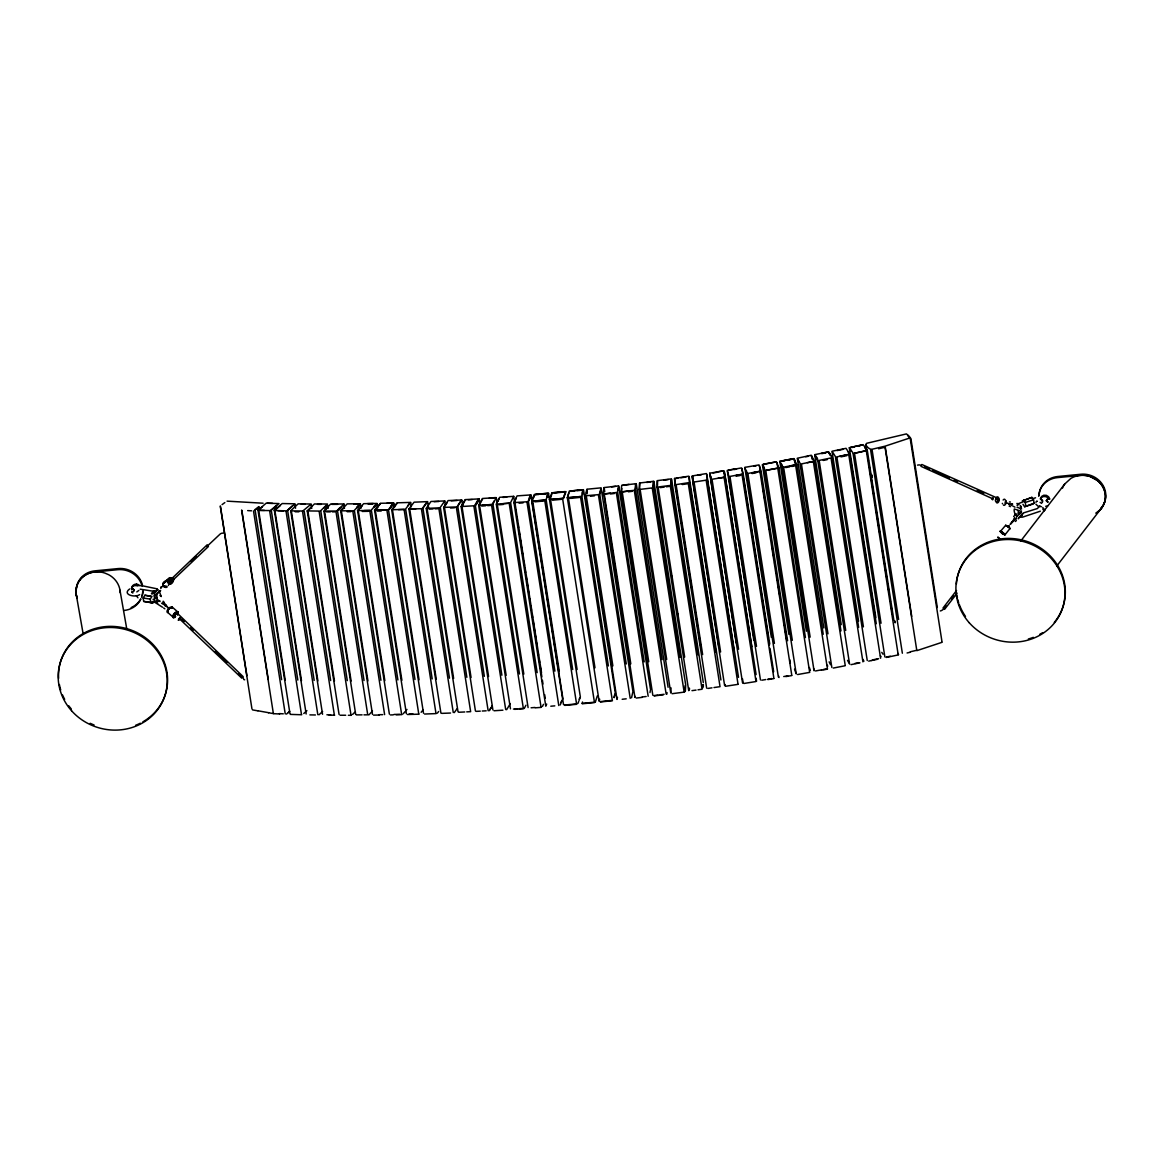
<?xml version="1.0" encoding="UTF-8"?>
<svg xmlns="http://www.w3.org/2000/svg" width="1164" height="1164" viewBox="0 0 1164 1164"><rect width="100%" height="100%" fill="white"/><g stroke="black" fill="none" stroke-linecap="round" stroke-linejoin="round"><path stroke-width="1.5" d="M657.514 485.461L657.529 480.877M670.871 485.141L670.871 480.557M688.724 688.622L688.724 690.659L656.991 487.658L657.18 480.659L671.468 478.87L671.279 485.315L656.918 487.149M689.437 689.626L689.437 688.099M702.78 687.793L702.78 684.738M703.303 686.615L703.303 684.577M170.264 580.167C172.316 575.991 169.187 581.36 169.973 578.988M1022.472 514.59L1022.385 513.862M171.384 608.19L169.668 608.248M174.876 616.367C174.076 614.345 172.985 618.2 175.677 616.382M174.12 615.392C173.64 613.966 177.961 611.929 177.103 613.937A2.546 0.917 -48.6 0 0 177.495 611.711L176.113 612.06A2.546 0.917 -48.6 0 0 173.683 614.156A2.546 0.917 -48.6 0 0 173.494 616.032A2.546 0.917 -48.5 0 0 173.698 617.706L175.095 617.357M997.533 498.221C995.758 500.054 998.712 496.635 998.246 501.146C996.821 501.684 996.951 501.975 998.232 501.131C999.163 498.439 996.66 500.622 997.49 497.886M639.574 489.36L639.909 483.206M652.917 487.6L653.251 481.445M653.688 487.076L653.964 481.954L685.698 684.956L685.363 691.11M671.061 687.909L670.77 693.031L639.051 490.029L639.516 483.016L653.848 481.27L653.324 487.789L638.978 489.52M684.825 691.78L685.174 685.625M621.634 491.615L621.969 488.516M634.977 489.942L635.646 483.744M666.885 694.122L667.045 692.58M1003.15 534.029C993.634 525.721 1010.381 537.215 1002.582 533.592M1002.146 533.636L1000.283 531.555L1005.754 525.197L1010.177 528.281L1004.852 535.004L1001.244 532.355L1002.873 533.214M1005.754 525.255L1006.234 525.953M603.519 492.314L634.918 697.411L635.078 696.363M618.259 489.564L618.593 487.483M649.992 692.565L650.327 690.485M1014.339 508.959C1013.116 511.985 1017.758 519.726 1016.594 513.906M175.851 613.966L177.175 612.759L175.851 613.966L177.204 613.122L243.174 676.677M173.48 616.091A2.546 0.917 -48.5 0 1 176.04 613.777L177.234 613.195L177.074 613.952M586.496 492.605L587.18 489.477M600.057 493.74L601.191 488.502L632.925 691.518L631.557 697.789M617.473 697.323L617.007 699.418L585.288 496.402L586.889 489.229L601.09 487.847L599.3 494.555L585.186 495.82M1004.852 535.004L1000.283 531.555M567.988 496.184L567.421 498.279L599.14 701.295L599.707 699.186M568.265 495.122L568.832 493.027M582.073 493.085L582.931 489.928M582.509 494.656L583.63 490.451L615.363 693.453L614.228 697.673M613.981 697.265L614.839 694.108M169.769 579.236L169.799 580.21M169.289 582.451L170.628 582.684L170.832 581.462M996.166 498.832L997.403 497.741L996.18 498.789M131.634 589.581L131.823 588.649A4.598 4.263 17.9 0 1 133.249 589.1L134.253 590.279L133.031 588.999A4.641 4.307 17.8 0 0 131.823 588.649L131.401 588.606A4.7 4.365 17.8 0 1 134.427 585.667L136.072 585.507L136.494 584.168A4.7 4.365 17.8 0 1 139.956 585.899M550.106 499.4L552.143 493.056M563.361 498.105L565.398 491.746M582.015 703.58L582.524 701.994M595.27 702.285L597.307 695.927M153.212 591.196L154.274 593.64M532.588 499.545L533.767 496.359M533.505 497.843L534.698 494.656M546.731 496.635L547.909 493.449M547.429 497.173L548.622 493.973L580.356 696.989L579.163 700.175M579.236 699.229L579.832 697.629M577.97 703.376L578.77 701.237M170.832 582.393L170.744 581.273M169.799 579.192L169.871 580.356M1035.945 502.31L1036.527 501.364M516.307 497.843L514.052 503.183L545.785 706.199L546.687 704.06M529.111 498.236L530.464 495.035M528.922 500.898L531.177 495.558L562.91 698.575L560.19 704.977M561.019 702.416L561.703 700.801M1020.217 508.915L1021.337 507.228L1020.217 505.467M1006.715 526.041L1008.388 526.739M1009.377 527.816L1008.577 526.914M1039.932 505.933L1037.328 508.552L1023.156 513.018M497.886 501.349L498.905 499.211M542.453 706.461L543.472 704.322M1005.085 503.517L1005.245 501.829M479.262 505.205L482.638 498.745M492.357 504.274L494.045 501.044M524.266 708.454L525.953 705.224M168.242 610.678L168.227 611.522M136.799 591.938L138.836 590.439M464.276 501.553L461.177 506.966L492.91 709.967M461.701 506.34L465.411 499.851M474.737 505.511L478.462 499.021M476.061 504.972L479.161 499.574L480.005 504.958M506.66 709.691L510.269 703.653M997.228 499.982L997.592 498.367M445.055 505.802L447.252 502.47M457.205 506.616L461.25 500.113M489.113 710.782L492.357 705.588M489.637 710.171L490.975 708.003M1014.353 518.533L1014.877 517.82A23.178 5.675 -47.1 0 1 1010.207 524.295M143.143 598.02L144.903 595.241L151.989 596.346L150.243 599.125L150.767 602.501L153.037 603.083L143.681 601.395L143.143 598.02L150.243 599.125M168.765 580.429L168.605 581.753L170.744 582.538M171.981 581.112L172.156 580.327M176.972 614.025L177.263 613.21M156.922 598.18L156.878 594.178M168.373 609.412L169.362 608.379M1021.541 511.127L1017.016 516.569M168.649 580.53C167.82 585.419 174.324 579.105 171.545 581.331M169.799 582.567C171.937 582.669 166.932 581.622 169.638 582.655M158.857 592.636L159.119 590.817L161.199 596.506M1019.067 513.382L1019.81 513.906M1013.655 516.656L1015.503 514.226M422.357 508.435L427.072 501.902M454.28 712.615L457.103 708.687M996.486 498.672L997.432 498.148L921.83 464.48M997.359 499.909L998.523 499.923L997.286 501.64M1022.865 513.63L1018.296 518.809M1011.516 522.592L1012.185 521.807M393.534 507.97L397.317 503.066M407.589 505.889L410.106 502.615M437.373 713.154L438.639 711.51M942.986 608.059L956.532 590.526M1020.799 540.94L1064.769 483.991L1070.895 478.389A22.553 20.923 17.8 0 1 1090.057 476.527L1097.725 480.761A21.738 20.181 17.8 0 1 1099.005 510.792L1095.775 513.149M1056.839 565.922L1101.901 507.548M945.997 605.847L943.786 608.699A6.271 6.082 -73.4 0 1 940.308 610.955M951.512 598.733L953.709 595.881M944.586 609.339L957.128 593.174M151.407 593.727L153.968 590.919M1016.71 516.729L1017.438 515.812M375.55 509.614L380.526 503.546M390.551 506.471L393.243 503.197M389.46 509.221L393.025 504.856M421.135 712.295L422.969 710.055M151.989 593.655L154.332 591.137M166.714 586.743A2.546 1.862 52.2 0 1 163.731 586.365A2.546 1.862 52.2 0 1 163.193 583.12L164.415 581.68A2.546 1.862 52.2 0 1 166.437 581.374M167.078 586.947A2.546 1.862 52.2 0 1 164.095 586.569A2.546 1.862 52.2 0 1 163.557 583.324L164.779 581.884M168.111 579.832L169.333 578.392A2.546 1.862 52.6 0 1 172.301 578.755A2.546 1.862 52.6 0 1 172.854 582.015L171.632 583.455A2.546 1.862 52.4 0 1 168.649 583.077A2.546 1.862 52.4 0 1 168.111 579.832L163.557 583.324M170.293 578.741L168.46 581.011L169.784 582.698M359.545 508.886L357.654 511.083L389.373 714.085M360.491 507.795L362.382 505.613M373.629 506.937L376.467 503.648M374.299 507.504L376.205 505.322M403.195 713.808L405.087 711.611M406.032 710.52L406.978 709.429M1042.304 502.15L1042.333 500.244M341.241 510.734L344.253 507.446M356.81 507.271L359.807 503.983M357.479 507.853L359.487 505.656M1022.036 515.696L1019.984 516.249M325.032 510.327L328.204 507.038M336.934 510.763L340.092 507.475M338.666 510.254L341.823 506.966M368.843 714.943L372.495 711.073M1042.595 501.888L1042.508 500.36M308.431 510.312L310.657 508.115M324.174 508.144L326.386 505.947M352.576 714.449L354.787 712.252M208.443 546.498L171.821 581.2M190.954 561.514L196.25 556.538M206.828 546.571L220.069 534.116A6.271 4.38 37.5 0 1 223.139 533.156M170.381 582.32L168.911 582.146M207.207 544.781L170.075 580.21L170.992 579.075L170.206 579.279L169.013 582M1015.372 521.487L1016.39 520.541M1017.045 507.315L1020.813 508.493M166.205 586.045L164.881 586.03M157.606 589.45L152.76 593.553M156.936 590.599L157.969 589.668M158.231 592.272L154.186 595.604L154.914 595.808M274.908 510.414L280.364 505.482M287.072 510.632L292.528 505.7M318.994 714.798L322.617 711.524M1015.91 518.897L1016.652 518.14A23.178 5.704 -47.1 0 0 1015.095 519.595M156.456 591.021L155.612 591.778M159.279 591.312L160.297 590.41M160.661 590.614L154.215 596.041M258.67 510.021L262.467 506.733M270.732 510.327L276.421 505.394M273.904 508.726L276.435 506.544M303.775 713.517L306.903 710.651M175.037 614.985L174.033 616.658L175.022 616.222M159.686 600.609L158.93 601.322M155.205 592.127L153.11 593.756M1031.871 497.377L1022.429 500.913L1031.871 497.377L1033.545 499.822L1034.069 503.197L1032.919 504.114L1024.64 506.733L1022.952 504.288M1024.64 506.733L1034.069 503.197M254.567 509.905L258.801 506.631M256.604 509.425L259.441 507.242M288.337 712.441L289.749 711.35M286.475 714.085L289.298 711.902M163.193 583.12L168.969 578.173A2.546 1.862 52.6 0 1 172.49 579.294M222.077 504.623L224.841 502.572M1017.292 504.114L1024.524 501.262M154.288 596.812L157.256 597.699M1019.46 512.975L1021.41 512.771M1019.126 517.282L1022.647 517.122L1040.325 511.2M175.589 613.501L174.163 615.392L175.691 613.486M152.149 593.582L152.426 593.422M227.053 501.146L263.108 503.212M129.655 588.969C121.667 594.6 135.33 598.02 139.636 594.615M1010.279 528.689L1009.494 528.529M1020.333 506.573L1020.857 506.34M910.292 437.824L906.465 433.896L866.642 443.309C863.877 444.153 869.333 450.119 872.011 449.275L885.135 446.161L910.292 437.824L907.702 435.074M161.083 587.529L161.287 587.384A23.178 2.488 -44.3 0 1 161.025 587.529M916.912 650.632L941.909 642.353M1032.395 498.774L1035.538 497.785M1023.578 499.996L1025.266 502.441L1033.545 499.822M131.925 592.025L132.347 591.894A4.641 4.307 17.8 0 0 133.394 591.327L134.253 590.279L133.569 591.196A4.598 4.278 18.6 0 1 132.347 591.894L131.925 592.025A4.7 4.365 17.8 0 0 132.798 593.043M1047.745 505.787L1045.709 506.296M176.04 613.763L177.437 613.413A2.546 0.917 -48.7 0 1 177.568 615.174M1036.6 501.378L1037.371 501.233M878.602 448.78L885.033 447.252L916.766 650.269L910.321 651.782M907.091 652.975L910.306 652.218M850.404 447.427L862.248 444.924M851.684 447.543L854.318 446.991M857.606 446.292L860.225 445.725M854.376 453.276L866.22 450.759M886.328 657.063L890.271 656.22M886.299 657.442L898.128 654.939M837.076 450.57L843.012 449.348M839.739 456.303L845.675 455.08M840.932 456.87L846.868 455.648M872.665 659.886L878.602 658.664M871.647 660.483L877.583 659.261M868.708 661.123L871.676 660.512M821.784 453.262L827.75 452.083M821.769 453.654L825.742 452.869M823.254 460.435L827.226 459.635M854.973 663.436L858.959 662.651M851.015 664.644L859.934 662.84M805.735 456.783L808.398 456.273M807.321 462.705L813.301 461.57M833.279 668.063L845.21 665.735M784.012 460.478L793.004 458.82M781.015 461.424L785.016 460.682M787.01 460.318L791.011 459.576M706.184 480.383L707.377 479.772L706.461 473.559L692.114 475.96L693.017 482.172L706.155 480.165M789.541 466.051L795.536 464.945M785.715 467.579L789.716 466.837M791.724 466.473L795.71 465.731L827.444 668.747L823.443 669.475M815.455 670.959L821.449 669.853M821.449 670.231L827.459 669.125M763.526 464.174L775.559 462.021M765.708 470.358L777.741 468.219M797.631 674.538L809.649 672.399M754.083 466.182L756.091 465.847M753.865 472.409L759.888 471.376M752.002 473.544L756.018 472.86M783.736 676.546L787.752 675.862M785.773 676.59L791.796 675.557M728.475 470.096L734.513 469.092M733.887 469.587L736.565 469.15M735.968 475.421L742.006 474.417M736.114 476.207L740.129 475.538M761.809 680.212L765.825 679.543M767.833 679.223L771.863 678.554M767.876 679.587L773.914 678.597M716.951 471.929L723.004 470.983M712.979 472.948L717.009 472.308M718.043 478.302L724.095 477.356M743.927 683.472L756.003 681.537M1017.845 513.033L1020.275 513.659M697.44 475.334L701.47 474.723M725.972 686.207L738.063 684.345M675.818 478.506L677.841 478.2M680.867 477.764L685.902 477.036M682.264 484.53L688.302 483.657L720.036 686.673L713.983 687.546M707.93 688.419L711.975 687.837M663.786 480.179L668.325 479.553M660.25 487.629L664.28 487.076M666.303 486.799L670.333 486.246L702.067 689.248L698.022 689.801M691.983 690.645L696.014 690.092M646.704 482.478L650.734 481.954M672.079 693.7L684.185 692.114M622.958 485.112L629.011 484.37M622.231 491.746L631.295 490.626M628.342 491.805L632.372 491.295M654.023 695.563L658.053 695.053M660.075 694.806L664.106 694.297M654.139 695.927L663.218 694.792M611.566 486.858L615.581 486.392M604.305 493.885L610.343 493.172M610.402 493.973L614.417 493.507M642.121 696.989L646.151 696.509M636.213 698.065L642.252 697.352M590.454 496.257L594.469 495.806M622.173 699.273L626.203 698.822M570.316 491.033L582.364 489.768M570.476 491.397L574.492 490.975M577.169 490.699L580.516 490.35M568.498 497.799L580.545 496.533M570.549 498.396L580.589 497.334L612.308 700.35L600.26 701.616M600.42 701.965L612.468 700.713M552.827 492.765L564.86 491.586M554.661 492.969L563.012 492.154M550.659 499.56L562.678 498.381M552.682 500.171L562.692 499.196L594.426 702.198L582.407 703.376M136.494 584.168L134.864 584.328A4.7 4.365 17.8 0 0 131.896 589.697M582.567 703.74L594.586 702.561M535.396 494.38L547.386 493.289M535.571 494.744L538.903 494.438M542.235 494.133L545.567 493.827M532.85 501.204L544.839 500.113M534.858 501.829L544.839 500.927L576.573 703.929L564.584 705.02M564.758 705.384L576.747 704.293M519.071 503.197L523.058 502.863M550.805 706.213L554.792 705.864M502.833 497.435L506.806 497.13M503.343 503.663L509.308 503.197M499.356 504.769L503.328 504.463M531.09 707.785L535.062 707.479M535.251 707.828L541.216 707.377M489.302 498.047L495.253 497.625M482.711 505.176L491.63 504.55M481.692 506.064L485.664 505.773M487.643 505.642L491.601 505.351L523.334 708.367L519.362 708.643M513.426 709.065L517.383 708.789M514.634 709.356L523.538 708.716M468.35 499.822L472.293 499.56M494.031 710.753L502.906 710.186M451.21 500.826L457.103 500.491M450.512 508.028L454.44 507.795M476.352 711.364L480.281 711.146M482.245 711.029L486.174 710.811M434.143 501.713L438.843 501.48M429.152 509.148L433.052 508.959M435.016 508.857L438.915 508.653L470.649 711.67L466.735 711.859M458.922 712.252L464.785 711.961M409.932 509.192L415.766 508.944M441.84 713.372L450.526 713.037M398.495 509.614L404.301 509.41M424.54 714.041L436.209 713.59M387.074 503.139L392.835 502.979M375.565 510.327L387.103 510.007M377.383 511.083L381.239 510.981M409.117 714.099L412.958 713.983M407.473 714.507L419.011 714.172M302.509 511.258L311.195 504.027L298.13 503.852L290.622 510.851L302.756 511.025M367.489 503.619L373.222 503.488M368.726 503.939L372.553 503.867M364.259 510.589L369.992 510.458M362.251 511.433L367.984 511.316M393.97 714.449L399.703 714.332M396.182 714.754L401.915 714.638M390.362 714.929L393.228 714.871M353.74 503.837L359.429 503.765M354.045 504.187L357.843 504.143M347.192 511.694L350.99 511.636M378.926 714.696L382.723 714.652M373.528 715.133L379.217 715.045M331.915 504.376L337.56 504.347M326.575 511.869L330.343 511.854M332.235 511.84L336.003 511.811L367.737 714.827L363.968 714.856M356.431 714.9L362.077 714.856M317.466 504.376L321.206 504.376M340.063 715.234L345.679 715.249M348.385 715.293L351.193 715.307M301.258 504.259L304.968 504.288M295.176 511.767L298.886 511.811M326.909 714.783L330.62 714.812M329.092 715.147L334.665 715.205M1012.127 504.012L1012.695 504.085A23.178 6.853 30 0 1 1008.591 503.576M277.978 510.705L283.492 510.807M309.886 714.885L315.415 714.972M267.08 503.241L272.551 503.372M258.975 510.254L264.432 510.399M301.709 714.754L290.331 714.39M1041.489 506.718L1037.953 506.122L1035.902 504.172M247.67 510.603L251.57 510.807M279.404 713.605L283.288 713.823M273.831 713.678L279.68 713.998M1017.06 505.38L1017.874 505.598M172.985 579.963L173.756 578.479L172.287 578.29L172.985 579.963L171.865 578.246L173.523 578.072M1009.494 501.902L1010.396 502.019M140.757 585.463L157.315 588.882M140.175 589.173L154.099 591.356M150.723 596.39L144.903 595.241M152.12 601.555L155.496 602.079M143.681 601.395L150.767 602.501M258.321 510.443L270.819 510.589L278.982 503.576L266.163 503.183L258.001 510.254L289.938 713.59M258.001 710.797L268.564 712.688M252.559 709.909L257.841 710.84M268.404 712.717L273.671 713.663M1021.628 508.915L1020.624 508.697M1021.25 511.403L1015.357 509.279M1003.135 534.058C1001.986 531.773 1001.127 531.642 1003.062 533.694M1008.577 503.517L1009.319 503.736M244.673 679.805L243.64 679.441M169.246 582.407L169.973 582.757M1016.987 503.386L1019.053 504.347M924.682 466.88L929.6 469.077M932.888 470.562L949.3 477.924M954.233 480.135L957.506 481.605M977.207 490.437L983.784 493.391M920.957 466.328L991.655 498.294M1009.028 504.245L1010.046 504.638A23.178 6.839 30 0 0 1009.043 504.23M1009.13 506.064L1010.396 506.66M1049.302 498.643L1048.226 498.861A4.598 4.263 17 0 0 1047.003 499.56L1046.32 500.695L1047.542 501.757M172.621 579.817L174.28 579.643L173.16 577.868M1040.354 498.963A4.7 4.365 17.8 0 1 1048.648 498.73L1048.255 498.861A4.641 4.307 17.8 0 0 1047.178 499.429L1046.32 500.695L1047.338 501.655M160.065 601.57L154.972 597.685M1014.979 507.184L1014.004 506.646A23.178 6.839 30 0 0 1013 506.151M157.751 603.141L153.051 599.3M162.494 607.215L154.448 602.094M159.934 595.517L161.243 596.434M164.488 604.974L165.39 605.658A23.178 10.04 30.7 0 0 164.459 605.018M1003.223 533.825C1005.42 535.091 1000.516 531.191 1002.699 533.039M163.673 608.001L164.837 608.816M157.431 601.279L156.529 600.58M1040.063 502.353L1041.707 503.401M1002.422 533.607L1001.666 532.821M172.185 607.026L178.121 612.249M167.776 612.482L173.698 617.706M1019.053 513.193L1017.918 510.545M179.343 618.666L241.763 678.161M181.569 619.088L184.174 621.561M190.649 627.774L193.239 630.248M215.267 651.345L226.922 662.52M238.576 673.694L242.461 677.419A6.271 5.354 74.3 0 0 243.523 678.234M907.804 435.452L909.39 437.067M440.923 713.154L408.986 509.599M137.934 597.801L136.29 595.575M165.579 604.698L166.146 605.469M154.841 598.965L154.157 598.078M1005.841 500.796L1004.969 499.56A2.546 1.324 -70.6 0 0 1003.135 500.025M864.837 447.718L866.685 450.439M850.04 449.377L851.277 451.196M897.677 653.251L898.608 654.619M881.759 652.378L882.996 654.197M848.149 451.85L849.269 453.684M880.435 655.769L881.003 656.7M163.571 601.948L163.222 601.206A23.178 10.04 30.8 0 0 167.5 606.866M163.44 603.214L163.091 602.486A23.178 10.04 30.8 0 0 164.371 604.582M829.161 452.621L830.689 455.415M828.462 452.156L829.99 454.964M816.08 456.172L817.594 458.965M815.804 457.336L817.332 460.129M862.917 659.362L863.935 661.225M847.538 660.352L849.065 663.145M811.104 455.59L812.457 458.412M797.849 459.765L798.751 461.642M829.132 661.821L830.485 664.659M794.299 460.333L796.074 464.64M781.655 464.218L782.848 467.084M827.328 665.255L827.72 666.201M813.578 668.398L814.16 669.824M763.497 465.92L764.515 468.816M809.358 667.525L810.377 670.42M794.532 669.154L795.885 673.01M746.313 470.416L747.157 473.341M778.643 676.051L779.065 677.521M872.127 450.104L898.608 619.481M119.965 590.163L126.832 629.302M76.227 594.455L83.095 633.58M723.906 472.584L724.677 477.051M756.076 678.248L756.585 681.216M710.84 476.178L711.35 479.146M742.501 678.859L743.258 683.326M1025.266 502.441L1025.79 505.802M910.859 438.319L937.311 607.492M910.277 438.901L942.011 641.902M885.295 447.18L911.732 616.353M870.643 450.206L902.362 653.222M867.384 450.89L893.836 620.077M865.929 444.968L867.326 453.873M867.878 457.437L868.431 461.002M868.999 464.567L869.552 468.117M870.105 471.682L874.28 498.396M874.833 501.96L875.401 505.525M875.954 509.075L880.13 535.789M880.682 539.354L881.235 542.919M881.788 546.483L884.582 564.293M885.135 567.843L887.084 580.312M887.637 583.877L889.311 594.557M889.863 598.121L890.416 601.686M890.984 605.251L892.366 614.141M866.438 451.53L898.171 654.546M854.609 454.047L881.046 623.22M853.125 453.916L884.858 656.933M849.414 448.46L875.852 617.633M849.836 454.615L876.274 623.788M848.862 455.24L880.581 658.257M836.974 457.685L863.412 626.858M835.519 457.554L867.253 660.555M832.129 452.025L858.581 621.198M832.202 458.223L858.654 627.396M831.198 458.849L862.931 661.865M819.281 461.22L845.719 630.393M817.841 461.075L849.575 664.077M814.8 455.473L841.237 624.646M814.524 461.715L840.961 630.888M813.491 462.341L845.21 665.357M811.817 456.055L812.37 459.649M801.53 464.64L827.968 633.813M800.105 464.48L831.838 667.481M797.398 458.82L823.836 627.993M796.773 465.105L823.224 634.278M794.401 459.373L794.968 462.966M783.721 467.943L810.159 637.13M782.324 467.768L814.058 670.784M779.953 462.05L806.39 631.223M778.992 468.379L805.43 637.552M776.955 462.588L777.508 466.182M777.901 469.005L809.635 672.021M765.883 471.144L792.32 640.316M764.501 470.954L796.234 673.971M762.464 465.178L788.901 634.351M761.154 471.551L787.591 640.724M759.452 465.702L761.14 476.483M761.707 480.077L762.26 483.671M763.075 488.851L763.671 492.648M764.195 495.966L764.748 499.531M766.421 510.225L767.032 514.212M767.527 517.34L768.167 521.385M768.72 524.979L769.477 529.809M772.256 547.618L772.94 551.94M773.376 554.733L773.929 558.298M774.613 562.707L775.18 566.301M775.748 569.894L776.301 573.488M776.868 577.082L777.421 580.676M778.105 585.012L778.658 588.577M779.211 592.141L779.778 595.692M780.52 600.435L781.073 604.029M781.641 607.623L782.193 611.216M783.881 621.998L784.507 625.97M785.002 629.186L785.613 633.085M786.18 636.65L786.733 640.215M789.774 659.726L790.356 663.364M760.034 472.162L791.767 675.178M747.986 474.228L774.424 643.401M746.633 474.039L778.367 677.041M744.931 468.19L771.383 637.363M743.287 474.592L769.724 643.765M741.919 468.699L742.763 474.083M743.316 477.589L768.371 637.872M768.88 641.16L769.477 644.987M770.001 648.348L773.653 671.701M742.137 475.218L773.871 678.219M730.075 477.196L756.513 646.369M728.737 476.993L760.47 679.994M727.384 471.085L753.821 640.258M725.39 477.531L751.828 646.704M724.372 471.58L756.091 674.582M724.212 478.142L755.945 681.158M712.135 480.048L738.573 649.236M710.826 479.83L742.545 682.846M709.807 473.879L736.245 643.052M706.781 474.345L738.514 677.346M707.465 480.354L733.902 649.527M706.272 480.965L737.991 683.966M694.181 482.798L720.618 651.971M692.202 476.542L718.654 645.714M692.886 482.551L724.619 685.567M689.19 476.993L720.909 680.009M689.524 483.06L715.962 652.233M676.211 485.417L702.649 654.59M674.596 479.102L675.717 486.232M676.269 489.782L676.822 493.347M677.39 496.912L677.943 500.476M678.496 504.041L680.445 516.496M680.998 520.061L681.566 523.625M682.119 527.19L682.671 530.74M683.224 534.305L683.792 537.87M684.345 541.435L684.898 544.999M685.451 548.55L686.294 553.904M686.847 557.454L687.4 561.019M687.968 564.584L688.521 568.148M689.073 571.699L689.626 575.263M690.194 578.828L690.747 582.393M691.3 585.958L692.129 591.297M692.696 594.848L693.249 598.412M693.802 601.977L695.475 612.657M696.028 616.222L696.596 619.786M697.149 623.351L697.702 626.916M698.531 632.256L701.048 648.275M674.945 485.17L706.664 688.171M671.584 479.524L703.303 682.541M671.57 485.635L698.022 654.808M658.227 487.905L684.665 657.078M671.744 575.918L672.297 579.483M677.594 613.326L678.146 616.876M653.63 488.109L680.067 657.282M652.364 488.705L684.097 691.707M640.258 490.291L666.71 659.464M636.359 484.253L668.092 687.269M635.675 490.451L662.127 659.624M634.395 491.048L666.128 694.05M622.303 492.547L648.741 661.719M621.11 492.27L652.829 695.286M618.768 486.436L650.501 689.452M617.749 492.678L644.187 661.85M616.44 493.26L648.173 696.276M604.203 488.153L604.756 491.717M604.349 494.685L630.801 663.858M599.824 494.787L626.261 663.96M598.5 495.369L630.219 698.371M586.641 490.131L587.209 493.682M586.423 496.708L612.861 665.881M581.942 496.766L608.379 665.939M568.527 498.599L594.979 667.772M550.674 500.375L577.111 669.547M547.56 493.638L548.113 497.203M546.251 500.36L572.688 669.533M532.85 502.019L559.287 671.192M531.788 501.684L563.522 704.686M528.471 501.975L554.908 671.148M527.045 502.528L558.778 705.529M515.085 503.532L541.522 672.705M513.775 497.013L515.186 506.005M515.725 509.483L516.307 513.193M516.845 516.612L517.427 520.381M517.951 523.727L518.547 527.554M519.071 530.857L519.682 534.742M520.453 539.761L521.021 543.326M521.574 546.876L522.127 550.441M522.491 552.711L523.32 558.094M523.8 561.121L524.455 565.282M524.906 568.25L525.575 572.47M526.128 576.064L526.695 579.657M527.263 583.251L527.976 587.835M528.383 590.439L529.082 594.964M529.649 598.529L530.202 602.079M530.755 605.644L531.468 610.198M532.035 613.792L532.588 617.386M533.156 620.979L533.825 625.228M534.276 628.167L534.931 632.358M535.396 635.355L536.051 639.487M536.517 642.543L537.157 646.602M537.928 651.52L538.496 655.114M539.048 658.708L539.616 662.301M540.169 665.895L540.78 669.751M541.289 673.083L541.886 676.881M542.424 680.271L543.006 683.996M544.665 694.632L545.232 698.255M510.734 503.459L537.171 672.632M509.294 503.997L541.013 707.014M496.431 498.352L497.566 505.54M497.363 504.929L523.815 674.102M496.359 504.579L528.092 707.581M493.056 504.812L519.493 673.985M479.714 506.195L506.165 675.367M478.739 505.831L510.472 708.847M475.436 506.049L501.888 675.222M473.966 506.587L505.7 709.589M461.948 500.651L462.792 506.049M462.137 507.344L488.574 676.517M457.903 507.155L484.34 676.328M456.404 507.679L488.138 710.695M444.808 501.626L445.376 505.205M444.619 508.362L471.071 677.535M443.702 507.97L475.436 710.971M440.428 508.144L466.866 677.317M427.755 502.455L428.599 507.795M427.203 509.25L453.64 678.423M426.3 508.843L458.034 711.859M423.056 509.003L449.493 678.176M421.528 509.512L453.262 712.514M410.79 503.168L411.358 506.762M409.859 510.007L436.296 679.179M405.756 509.73L432.193 678.903M404.214 510.225L435.947 713.241M393.927 503.765L394.48 507.358M392.603 510.632L419.055 679.805M391.773 510.225L423.507 713.226M388.558 510.327L414.995 679.5M387.001 510.821L418.734 713.823M377.151 504.23L377.703 507.81M375.463 511.142L401.9 680.314M374.663 510.72L406.382 713.721M371.462 510.792L397.899 679.965M369.89 511.272L401.624 714.289M360.476 504.565L361.044 508.159M358.425 511.52L384.862 680.693M354.482 511.142L380.919 680.314M352.881 511.607L384.615 714.623M343.933 504.769L344.486 508.362M341.503 511.767L367.94 680.94M340.761 511.316L372.48 714.332M337.604 511.345L364.041 680.518M327.491 504.856L328.059 508.45M324.698 511.884L351.135 681.056M323.985 511.433L355.704 714.434M320.857 511.433L347.294 680.605M319.227 511.898L350.961 714.9M311.181 504.812L311.748 508.406M308.009 511.869L334.461 681.042M307.325 511.403L339.059 714.42M304.226 511.389L330.663 680.562M302.596 511.84L334.33 714.856M295.001 504.652L295.569 508.246M291.466 511.738L317.903 680.911M290.811 511.258L322.544 714.274M287.741 511.229L314.178 680.402M286.097 511.665L317.816 714.667M275.053 511.476L301.491 680.649M274.442 510.981L306.161 713.998M271.387 510.923L297.824 680.096M269.728 511.36L301.461 714.361M258.801 511.069L285.238 680.256M255.192 510.516L281.63 679.689M253.505 510.923L285.238 713.925M241.836 510.269L268.273 679.456M241.603 510.254L273.322 713.256M220.476 506.486L246.913 675.658M220.243 505.991L251.962 709.007M725.157 684.548L725.332 686.062M692.74 475.872L693.409 481.881M136.072 585.507A4.7 4.365 17.8 0 1 137.978 586.03M140.699 599.445A21.912 20.326 17.8 0 1 124.126 610.445M142.095 586.132A21.912 20.326 17.8 0 0 117.753 569.691L94.939 571.931A21.912 20.326 17.8 0 0 77.261 598.383M142.692 591.705A21.912 20.326 17.8 0 1 142.139 595.604M140.829 598.791A21.912 20.326 17.8 0 1 131.125 607.608M142.459 585.026A21.912 20.326 17.8 0 0 118.117 568.585L95.303 570.811A21.912 20.326 17.8 0 0 76.388 589.173M143.056 590.585A21.912 20.326 17.8 0 1 141.528 597.321M58.607 678.365A54.897 50.94 17.8 0 1 100.599 627.265A54.897 50.94 17.8 0 1 163.193 659.581A54.897 50.94 17.8 0 1 142.866 721.855M140.335 723.208A54.897 50.94 17.8 0 1 135.577 725.317M94.066 724.968A54.897 50.94 17.8 0 1 90.21 723.31M71.353 709.022A54.897 50.94 17.8 0 1 68.792 705.835M64.66 699.331A54.897 50.94 17.8 0 1 62.58 695.039M60.717 689.961A54.897 50.94 17.8 0 1 59.379 684.505M1041.009 499.705A4.496 4.161 17.8 0 1 1041.795 499.967M1049.317 498.599A1.833 0.888 -88.1 0 1 1049.564 499.152M1040.471 498.658A4.7 4.365 17.8 0 1 1049.695 498.992M1048.342 502.019A4.641 4.307 17.8 0 1 1047.324 501.655M1044.937 510.21A21.912 20.326 17.8 0 1 1042.769 507.533M1039.103 495.267A21.912 20.326 17.8 0 1 1057.669 476.527L1080.483 474.286A21.912 20.326 17.8 0 1 1103.006 485.359A21.912 20.326 17.8 0 1 1100.577 508.61M1044.224 510.923A21.912 20.326 17.8 0 1 1042.828 509.235M1038.739 496.373A21.912 20.326 17.8 0 1 1057.319 477.633L1080.134 475.407A21.912 20.326 17.8 0 1 1103.326 487.731A21.912 20.326 17.8 0 1 1098.147 511.622M956.386 584.008A54.897 50.94 17.8 0 1 1029.878 542.482A54.897 50.94 17.8 0 1 1054.308 622.42M1042.668 632.649A54.897 50.94 17.8 0 1 1039.641 634.424M1033.312 637.348A54.897 50.94 17.8 0 1 1028.365 638.992M965.494 616.425A54.897 50.94 17.8 0 1 959.194 604.218M958.67 602.69A54.897 50.94 17.8 0 1 957.783 599.576M957.419 598.063A54.897 50.94 17.8 0 1 956.852 595.022M165.666 581.403A2.546 1.862 52.2 0 1 166.219 581.403M168.635 584.779A2.546 1.862 52.2 0 1 168.3 585.507M163.28 586.511A23.178 2.503 -44.2 0 1 163.964 585.943M167.922 611.202A2.546 0.917 -48.4 0 1 167.689 609.601A2.546 0.917 -48.4 0 1 170.25 607.273L171.646 606.924A2.546 0.917 -48.3 0 1 172.068 608.146M173.843 616.44A2.546 0.917 -48.5 0 1 173.611 614.825A2.546 0.917 -48.5 0 1 176.171 612.497L177.568 612.148A2.546 0.917 -48.7 0 1 177.51 614.17M168.955 608.277A23.178 10.04 30.8 0 1 168.213 607.579M161.607 603.228A23.178 10.04 30.7 0 1 163.527 604.407M166.292 606.298A23.178 10.04 30.7 0 1 167.165 606.953M168.023 607.623A23.178 10.04 30.7 0 1 168.853 608.306M168.3 582.873A2.546 1.862 52.4 0 1 167.747 579.614A2.546 1.862 52.5 0 0 168.3 582.873A2.546 1.862 52.5 0 0 171.268 583.237L172.49 581.796A2.546 1.862 52.6 0 0 172.825 580.181M163.266 585.885A23.178 2.488 -44.2 0 1 162.8 586.205M162.349 586.481A23.178 2.488 -44.2 0 1 161.578 586.918M161.243 587.092A23.178 2.488 -44.2 0 1 160.676 587.311M160.719 588.169A23.178 2.503 -44.2 0 1 161.461 587.514M167.791 612.468A2.546 0.917 -48.4 0 1 167.296 611.362A2.546 0.917 -48.4 0 1 169.26 608.99M171.501 608.205A2.546 0.917 -48.3 0 1 171.835 608.175M165.448 606.008A23.178 10.04 30.8 0 1 164.895 605.295M1005.841 500.796A2.546 1.324 -70.6 0 1 1005.521 504.128A2.546 1.324 -70.6 0 1 1003.412 505.001M1002.539 503.765A2.546 1.324 -70.6 0 1 1002.35 503.357M995.802 498.498A2.546 1.324 -70.9 0 1 998.13 497.173L999.003 498.41A2.546 1.324 -70.8 0 1 998.668 501.742A2.546 1.324 -70.8 0 1 996.573 502.615L995.7 501.378A2.546 1.324 -70.9 0 1 995.438 499.807M1007.777 503.386A23.178 6.853 30 0 1 1006.089 502.906M1006.162 503.008A23.178 6.839 30 0 1 1007.107 503.386M1011.007 505.147A23.178 6.839 30 0 1 1011.996 505.642M1010.381 524.324A23.178 5.704 -47.1 0 1 1011.923 522.694M1012.709 521.894A23.178 5.704 -47.1 0 1 1014.295 520.337M917.523 465.12A6.271 5.107 -31 0 1 921.393 465.396M1062.514 488.065A21.738 20.181 17.8 0 1 1064.74 483.962M120.212 592.723A21.738 20.181 17.8 0 0 108.674 574.71L104.818 573.052A22.553 20.923 17.8 0 0 85.656 574.929L82.44 577.286A21.738 20.181 17.8 0 0 76.78 596.972M871.807 475.116L872.331 476.789L871.807 475.116M567.319 497.697L581.578 496.446L583.47 489.68L569.298 491.121L567.319 497.697M391.642 509.716L405.276 509.396L410.732 502.397L397.113 502.819L391.642 509.716M743.199 474.01L728.911 476.6L727.296 470.402L741.584 467.913L743.199 474.01M548.535 493.303L545.858 500.04L531.686 501.175L534.363 494.453L548.535 493.303M549.495 499.458L563.522 498.396L566.024 491.615L551.882 492.808L549.495 499.458M374.517 510.21L388.078 509.992L393.883 503.008L380.424 503.27L374.575 510.138M343.918 503.983L337.08 511.025L323.839 511.098L330.649 504.012L343.918 503.983M709.72 473.21L710.971 479.452L725.288 477.022L723.964 470.765L709.72 473.21M992.004 498.949C993.183 502.222 993.94 494.802 992.004 498.949M894.621 620.878L895.101 622.638L894.621 620.878M621.692 485.49L621.009 491.688L621.983 491.994L635.355 490.131L636.272 483.671L621.736 485.388M178.383 620.237L179.954 619.437L180.042 618.637L178.499 619.103L180.173 617.371L178.427 620.106M177.219 612.904L176.666 613.981L177.219 612.904M357.508 510.574L370.967 510.472L377.107 503.445L363.648 503.677L357.552 510.501M604.116 487.571L603.098 493.812L603.81 494.133L617.415 492.357L618.681 485.854L604.116 487.571M513.702 496.344L510.327 503.139L496.271 504.143L499.632 497.29L513.702 496.344M513.964 502.601L527.874 501.742L531.104 494.889L517.049 495.893L513.964 502.601M340.601 510.821L353.958 510.807L360.462 503.808L347.192 503.867L340.601 510.821M849.313 447.718L853.372 453.509L867.326 450.381L863.164 444.663L849.313 447.718M674.523 478.433L675.062 484.791L689.423 482.551L688.812 476.178L674.523 478.433M849.764 454.106L835.752 457.132L832.056 451.239L846.039 448.329L849.764 454.106M479.102 498.89L475.014 505.729L461.075 506.544L465.149 499.632L479.102 498.89M478.651 505.249L492.634 504.492L496.344 497.61L482.449 498.483L478.651 505.249M307.18 510.909L320.318 511.098L327.477 504.027L314.425 503.954L307.238 510.821M814.713 454.731L818.059 460.653L832.129 457.714L828.666 451.85L814.785 454.629M814.451 461.206L800.512 464.101L797.311 458.238L811.221 455.255L814.451 461.206M444.764 500.942L439.977 507.824L426.184 508.421L430.956 501.48L444.764 500.942M443.615 507.388L457.248 506.922L461.89 499.996L448.096 500.578L443.615 507.388M274.268 510.487L287.173 510.894L295.001 503.808L282.183 503.546L274.268 510.487M779.88 461.308L782.528 467.375L796.7 464.596L793.95 458.587L779.967 461.206M778.905 467.87L764.864 470.605L762.376 464.596L776.403 461.788L778.905 467.87M408.899 509.017L422.59 508.668L427.654 501.626L414.078 502.179L408.899 509.017M744.887 467.433L746.808 473.646L761.067 471.042L759.015 464.902L744.989 467.346M997.926 537.215L999.803 538.874L997.985 537.215M1001.986 532.515L1002.844 533.548L1001.971 532.588M1008.868 526.012L1008.097 526.812A23.178 5.675 -47.1 0 0 1008.81 525.983A23.178 5.704 -47.1 0 0 1008.126 526.841L1008.897 526.012M71.586 710.797A54.897 50.94 17.8 0 0 164.284 697.556A54.897 50.94 17.8 0 0 102.228 628.065A54.897 50.94 17.8 0 0 71.586 710.797M969.321 622.842A54.897 50.94 17.8 0 0 1062.034 609.587A54.897 50.94 17.8 0 0 999.963 540.096A54.897 50.94 17.8 0 0 969.321 622.842"/></g></svg>
